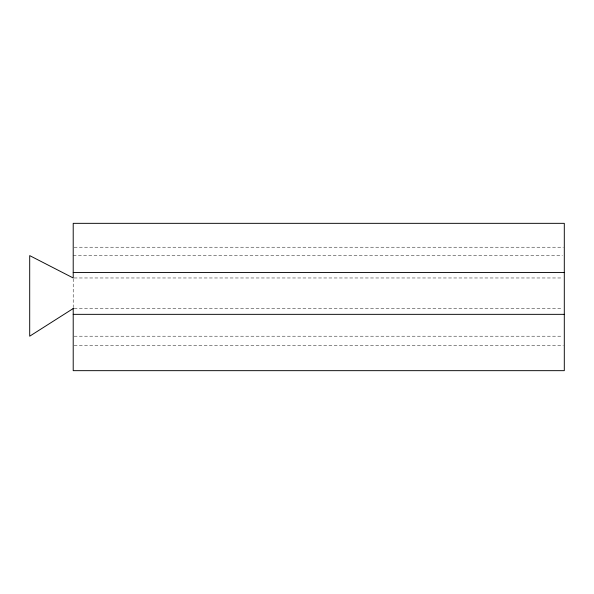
<?xml version="1.0" encoding="UTF-8"?>
<svg xmlns="http://www.w3.org/2000/svg" width="594" height="594" viewBox="0 0 594 594"><rect width="100%" height="100%" fill="white"/><g stroke="black" fill="none" stroke-linecap="round" stroke-linejoin="round"><path stroke-width="0.45" stroke-dasharray="2.97 2.23" d="M74.139 247.215L563.372 247.215M73.21 255.613L562.444 255.613M74.139 277.97L562.444 277.97M74.139 308.531L562.444 308.531M74.139 336.197L562.444 336.197M74.139 345.582L563.372 345.582M73.21 278.772L73.21 307.699"/><path stroke-width="0.89" d="M73.21 308.531L29.7 336.197L29.7 255.613L73.21 277.97L73.21 223.337L564.3 223.337L564.3 370.663L73.21 370.663L73.21 308.412M73.21 272.446L564.3 272.446M73.21 314.345L564.3 314.345"/></g></svg>
